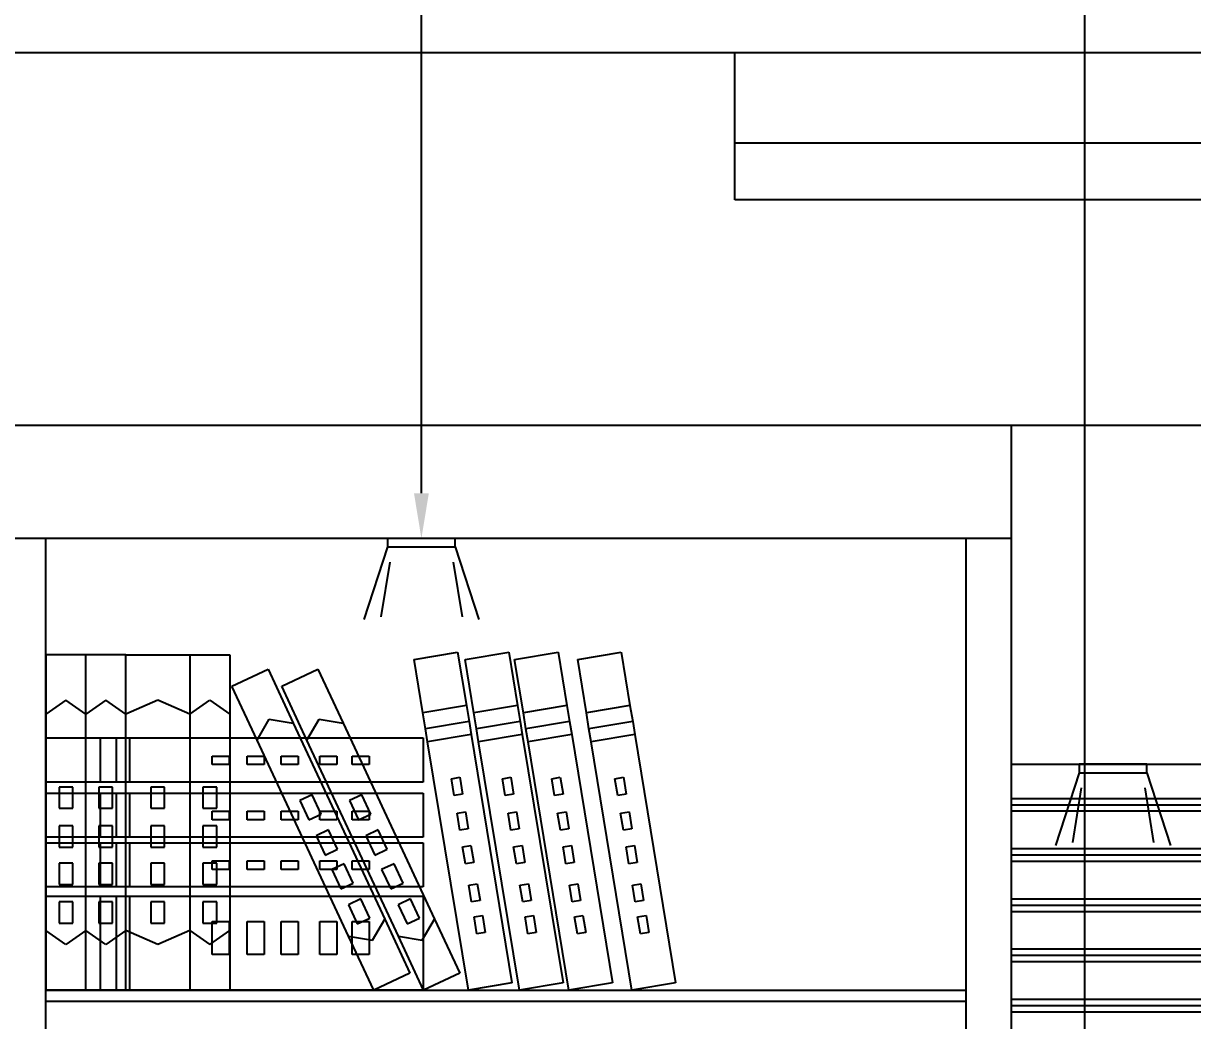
# Model space of a CAD drawing. Header units: centimetres. Extents: x 1966 to 8787, y 7398 to 12383.
# Drawn here: x 3914.3 to 4017.8, y 7823.1 to 7911.4 of the extents above; entities that cross this region are included whole.
import ezdxf
from ezdxf import colors
from ezdxf.entities.mleader import LeaderData, LeaderLine
from ezdxf.math import Vec2, Vec3

# ---------------------------------------------------------------- set-up
doc = ezdxf.new("R2010")
doc.units = ezdxf.units.CM
doc.styles.get("Standard").update_dxf_attribs({"font": 'arial.ttf', "height": 10})

# ---------------------------------------------------------------- blocks, each defined once
blk = doc.blocks.new('書03')
for p, q in [((3.54, 29.7), (0, 29.7)), ((0, 29.7), (0, 24.43)), ((7.07, 29.7), (3.54, 29.7)), ((3.54, 24.43), (3.54, 29.7)), ((7.07, 29.7), (12.75, 29.7)), ((7.07, 24.43), (7.07, 29.7)), ((12.75, 29.7), (12.75, 24.43)), ((12.75, 29.7), (16.28, 29.7)), ((16.28, 29.7), (16.28, 24.43)), ((16.47, 26.91), (19.67, 28.41)), ((19.67, 28.41), (21.9, 23.63)), ((20.88, 26.91), (24.08, 28.41)), ((24.08, 28.41), (26.31, 23.63)), ((18.7, 22.14), (16.47, 26.91)), ((23.11, 22.14), (20.88, 26.91)), ((1.77, 25.66), (0, 24.43)), ((3.54, 24.43), (1.77, 25.66)), ((5.3, 25.66), (3.54, 24.43)), ((7.07, 24.43), (5.3, 25.66)), ((9.91, 25.66), (7.07, 24.43)), ((12.75, 24.43), (9.91, 25.66)), ((12.75, 24.43), (14.52, 25.66)), ((14.52, 25.66), (16.28, 24.43)), ((0, 24.43), (0, 5.27)), ((3.54, 5.27), (3.54, 24.43)), ((7.07, 5.27), (7.07, 24.43)), ((12.75, 24.43), (12.75, 5.27)), ((16.28, 24.43), (16.28, 5.27)), ((18.7, 22.14), (19.78, 24)), ((19.78, 24), (21.9, 23.63)), ((23.11, 22.14), (24.19, 24)), ((24.19, 24), (26.31, 23.63)), ((21.9, 23.63), (30.01, 6.27)), ((26.31, 23.63), (34.41, 6.27)), ((26.8, 4.77), (18.7, 22.14)), ((31.21, 4.77), (23.11, 22.14)), ((2.37, 17.98), (1.16, 17.98)), ((1.16, 17.98), (1.16, 16.1)), ((2.37, 16.1), (2.37, 17.98)), ((5.9, 17.98), (4.69, 17.98)), ((4.69, 17.98), (4.69, 16.1)), ((5.9, 16.1), (5.9, 17.98)), ((10.51, 17.98), (9.3, 17.98)), ((9.3, 17.98), (9.3, 16.1)), ((10.51, 16.1), (10.51, 17.98)), ((15.12, 17.98), (13.9, 17.98)), ((13.9, 17.98), (13.9, 16.1)), ((15.12, 16.1), (15.12, 17.98)), ((23.57, 17.3), (22.47, 16.78)), ((22.47, 16.78), (23.27, 15.07)), ((24.37, 15.59), (23.57, 17.3)), ((27.98, 17.3), (26.88, 16.78)), ((26.88, 16.78), (27.68, 15.07)), ((28.78, 15.59), (27.98, 17.3)), ((1.16, 16.1), (2.37, 16.1)), ((4.69, 16.1), (5.9, 16.1)), ((9.3, 16.1), (10.51, 16.1)), ((13.9, 16.1), (15.12, 16.1)), ((23.27, 15.07), (24.37, 15.59)), ((27.68, 15.07), (28.78, 15.59)), ((2.37, 14.55), (1.16, 14.55)), ((1.16, 14.55), (1.16, 12.66)), ((2.37, 12.66), (2.37, 14.55)), ((5.9, 14.55), (4.69, 14.55)), ((4.69, 14.55), (4.69, 12.66)), ((5.9, 12.66), (5.9, 14.55)), ((10.51, 14.55), (9.3, 14.55)), ((9.3, 14.55), (9.3, 12.66)), ((10.51, 12.66), (10.51, 14.55)), ((15.12, 14.55), (13.9, 14.55)), ((13.9, 14.55), (13.9, 12.66)), ((15.12, 12.66), (15.12, 14.55)), ((25.03, 14.18), (23.93, 13.67)), ((23.93, 13.67), (24.72, 11.96)), ((25.82, 12.47), (25.03, 14.18)), ((29.43, 14.18), (28.33, 13.67)), ((28.33, 13.67), (29.13, 11.96)), ((30.23, 12.47), (29.43, 14.18)), ((1.16, 12.66), (2.37, 12.66)), ((4.69, 12.66), (5.9, 12.66)), ((9.3, 12.66), (10.51, 12.66)), ((13.9, 12.66), (15.12, 12.66)), ((24.72, 11.96), (25.82, 12.47)), ((29.13, 11.96), (30.23, 12.47)), ((2.37, 11.24), (1.16, 11.24)), ((1.16, 11.24), (1.16, 9.36)), ((2.37, 9.36), (2.37, 11.24)), ((5.9, 11.24), (4.69, 11.24)), ((4.69, 11.24), (4.69, 9.36)), ((5.9, 9.36), (5.9, 11.24)), ((10.51, 11.24), (9.3, 11.24)), ((9.3, 11.24), (9.3, 9.36)), ((10.51, 9.36), (10.51, 11.24)), ((15.12, 11.24), (13.9, 11.24)), ((13.9, 11.24), (13.9, 9.36)), ((15.12, 9.36), (15.12, 11.24)), ((26.42, 11.19), (25.32, 10.68)), ((25.32, 10.68), (26.12, 8.97)), ((27.22, 9.48), (26.42, 11.19)), ((30.83, 11.19), (29.73, 10.68)), ((29.73, 10.68), (30.53, 8.97)), ((31.63, 9.48), (30.83, 11.19)), ((1.16, 9.36), (2.37, 9.36)), ((4.69, 9.36), (5.9, 9.36)), ((9.3, 9.36), (10.51, 9.36)), ((13.9, 9.36), (15.12, 9.36)), ((26.12, 8.97), (27.22, 9.48)), ((30.53, 8.97), (31.63, 9.48)), ((2.37, 7.81), (1.16, 7.81)), ((1.16, 7.81), (1.16, 5.92)), ((2.37, 5.92), (2.37, 7.81)), ((5.9, 7.81), (4.69, 7.81)), ((4.69, 7.81), (4.69, 5.92)), ((5.9, 5.92), (5.9, 7.81)), ((10.51, 7.81), (9.3, 7.81)), ((9.3, 7.81), (9.3, 5.92)), ((10.51, 5.92), (10.51, 7.81)), ((15.12, 7.81), (13.9, 7.81)), ((13.9, 7.81), (13.9, 5.92)), ((15.12, 5.92), (15.12, 7.81)), ((27.88, 8.07), (26.78, 7.56)), ((26.78, 7.56), (27.57, 5.85)), ((28.67, 6.36), (27.88, 8.07)), ((32.28, 8.07), (31.18, 7.56)), ((31.18, 7.56), (31.98, 5.85)), ((33.08, 6.36), (32.28, 8.07)), ((27.57, 5.85), (28.67, 6.36)), ((28.92, 4.41), (30.01, 6.27)), ((30.01, 6.27), (32.23, 1.5)), ((31.98, 5.85), (33.08, 6.36)), ((33.33, 4.41), (34.41, 6.27)), ((34.41, 6.27), (36.64, 1.5)), ((1.77, 4.04), (0, 5.27)), ((0, 5.27), (0, 0)), ((1.16, 5.92), (2.37, 5.92)), ((3.54, 5.27), (1.77, 4.04)), ((3.54, 0), (3.54, 5.27)), ((5.3, 4.04), (3.54, 5.27)), ((4.69, 5.92), (5.9, 5.92)), ((7.07, 5.27), (5.3, 4.04)), ((7.07, 0), (7.07, 5.27)), ((9.91, 4.04), (7.07, 5.27)), ((9.3, 5.92), (10.51, 5.92)), ((12.75, 5.27), (9.91, 4.04)), ((12.75, 5.27), (14.52, 4.04)), ((12.75, 5.27), (12.75, 0)), ((13.9, 5.92), (15.12, 5.92)), ((14.52, 4.04), (16.28, 5.27)), ((16.28, 5.27), (16.28, 0)), ((29.03, 0), (26.8, 4.77)), ((26.8, 4.77), (28.92, 4.41)), ((33.44, 0), (31.21, 4.77)), ((31.21, 4.77), (33.33, 4.41)), ((32.23, 1.5), (29.03, 0)), ((36.64, 1.5), (33.44, 0)), ((0, 0), (3.54, 0)), ((3.54, 0), (7.07, 0)), ((12.75, 0), (7.07, 0)), ((16.28, 0), (12.75, 0))]:
    blk.add_line(p, q)
blk = doc.blocks.new('書04')
for p, q in [((32.6, 29.29), (36.46, 29.92)), ((33.38, 24.55), (32.6, 29.29)), ((36.46, 29.92), (37.24, 25.19)), ((37.12, 29.29), (40.98, 29.92)), ((37.9, 24.55), (37.12, 29.29)), ((40.98, 29.92), (41.76, 25.19)), ((41.5, 29.29), (45.37, 29.92)), ((42.28, 24.55), (41.5, 29.29)), ((45.37, 29.92), (46.14, 25.19)), ((47.09, 29.29), (50.95, 29.92)), ((47.86, 24.55), (47.09, 29.29)), ((50.95, 29.92), (51.72, 25.19)), ((37.24, 25.19), (33.38, 24.55)), ((37.24, 25.19), (37.47, 23.78)), ((41.76, 25.19), (37.9, 24.55)), ((41.76, 25.19), (41.99, 23.78)), ((46.14, 25.19), (42.28, 24.55)), ((46.14, 25.19), (46.37, 23.78)), ((51.72, 25.19), (47.86, 24.55)), ((51.72, 25.19), (51.96, 23.78)), ((33.61, 23.15), (33.38, 24.55)), ((38.13, 23.15), (37.9, 24.55)), ((42.51, 23.15), (42.28, 24.55)), ((48.09, 23.15), (47.86, 24.55)), ((37.47, 23.78), (33.61, 23.15)), ((33.8, 21.99), (33.61, 23.15)), ((37.47, 23.78), (37.66, 22.62)), ((41.99, 23.78), (38.13, 23.15)), ((38.32, 21.99), (38.13, 23.15)), ((41.99, 23.78), (42.18, 22.62)), ((46.37, 23.78), (42.51, 23.15)), ((42.7, 21.99), (42.51, 23.15)), ((46.37, 23.78), (46.56, 22.62)), ((51.96, 23.78), (48.09, 23.15)), ((48.28, 21.99), (48.09, 23.15)), ((51.96, 23.78), (52.15, 22.62)), ((0, 22.34), (4.8, 22.34)), ((0, 18.42), (0, 22.34)), ((4.8, 22.34), (4.8, 18.42)), ((4.8, 22.34), (6.22, 22.34)), ((6.22, 22.34), (6.22, 18.42)), ((6.22, 22.34), (7.39, 22.34)), ((7.39, 22.34), (7.39, 18.42)), ((7.39, 22.34), (33.42, 22.34)), ((33.42, 22.34), (33.42, 18.42)), ((37.66, 22.62), (33.8, 21.99)), ((37.41, 0), (33.8, 21.99)), ((37.66, 22.62), (41.27, 0.63)), ((42.18, 22.62), (38.32, 21.99)), ((41.93, 0), (38.32, 21.99)), ((42.18, 22.62), (45.79, 0.63)), ((46.56, 22.62), (42.7, 21.99)), ((46.32, 0), (42.7, 21.99)), ((46.56, 22.62), (50.18, 0.63)), ((52.15, 22.62), (48.28, 21.99)), ((51.9, 0), (48.28, 21.99)), ((52.15, 22.62), (55.76, 0.63)), ((14.71, 20.72), (16.22, 20.72)), ((14.71, 19.97), (14.71, 20.72)), ((16.22, 20.72), (16.22, 19.97)), ((17.81, 20.72), (19.32, 20.72)), ((17.81, 19.97), (17.81, 20.72)), ((19.32, 20.72), (19.32, 19.97)), ((20.83, 20.72), (22.33, 20.72)), ((20.83, 19.97), (20.83, 20.72)), ((22.33, 20.72), (22.33, 19.97)), ((24.26, 20.72), (25.77, 20.72)), ((24.26, 19.97), (24.26, 20.72)), ((25.77, 20.72), (25.77, 19.97)), ((27.11, 20.72), (28.62, 20.72)), ((27.11, 19.97), (27.11, 20.72)), ((28.62, 20.72), (28.62, 19.97)), ((16.22, 19.97), (14.71, 19.97)), ((19.32, 19.97), (17.81, 19.97)), ((22.33, 19.97), (20.83, 19.97)), ((25.77, 19.97), (24.26, 19.97)), ((28.62, 19.97), (27.11, 19.97)), ((35.91, 18.71), (36.65, 18.84)), ((36.15, 17.23), (35.91, 18.71)), ((36.65, 18.84), (36.89, 17.35)), ((40.42, 18.71), (41.17, 18.84)), ((40.67, 17.23), (40.42, 18.71)), ((41.17, 18.84), (41.41, 17.35)), ((44.81, 18.71), (45.55, 18.84)), ((45.05, 17.23), (44.81, 18.71)), ((45.55, 18.84), (45.8, 17.35)), ((50.39, 18.71), (51.14, 18.84)), ((50.64, 17.23), (50.39, 18.71)), ((51.14, 18.84), (51.38, 17.35)), ((4.8, 18.42), (0, 18.42)), ((6.22, 18.42), (4.8, 18.42)), ((7.39, 18.42), (6.22, 18.42)), ((33.42, 18.42), (7.39, 18.42)), ((0, 17.45), (4.8, 17.45)), ((0, 13.53), (0, 17.45)), ((4.8, 17.45), (4.8, 13.53)), ((4.8, 17.45), (6.22, 17.45)), ((6.22, 17.45), (6.22, 13.53)), ((6.22, 17.45), (7.39, 17.45)), ((7.39, 17.45), (7.39, 13.53)), ((7.39, 17.45), (33.42, 17.45)), ((33.42, 17.45), (33.42, 13.53)), ((36.89, 17.35), (36.15, 17.23)), ((41.41, 17.35), (40.67, 17.23)), ((45.8, 17.35), (45.05, 17.23)), ((51.38, 17.35), (50.64, 17.23)), ((14.71, 15.83), (16.22, 15.83)), ((14.71, 15.08), (14.71, 15.83)), ((16.22, 15.83), (16.22, 15.08)), ((17.81, 15.83), (19.32, 15.83)), ((17.81, 15.08), (17.81, 15.83)), ((19.32, 15.83), (19.32, 15.08)), ((20.83, 15.83), (22.33, 15.83)), ((20.83, 15.08), (20.83, 15.83)), ((22.33, 15.83), (22.33, 15.08)), ((24.26, 15.83), (25.77, 15.83)), ((24.26, 15.08), (24.26, 15.83)), ((25.77, 15.83), (25.77, 15.08)), ((27.11, 15.83), (28.62, 15.83)), ((27.11, 15.08), (27.11, 15.83)), ((28.62, 15.83), (28.62, 15.08)), ((36.41, 15.66), (37.15, 15.78)), ((36.65, 14.17), (36.41, 15.66)), ((37.15, 15.78), (37.4, 14.29)), ((40.93, 15.66), (41.67, 15.78)), ((41.17, 14.17), (40.93, 15.66)), ((41.67, 15.78), (41.91, 14.29)), ((45.31, 15.66), (46.06, 15.78)), ((45.56, 14.17), (45.31, 15.66)), ((46.06, 15.78), (46.3, 14.29)), ((50.89, 15.66), (51.64, 15.78)), ((51.14, 14.17), (50.89, 15.66)), ((51.64, 15.78), (51.88, 14.29)), ((16.22, 15.08), (14.71, 15.08)), ((19.32, 15.08), (17.81, 15.08)), ((22.33, 15.08), (20.83, 15.08)), ((25.77, 15.08), (24.26, 15.08)), ((28.62, 15.08), (27.11, 15.08)), ((4.8, 13.53), (0, 13.53)), ((6.22, 13.53), (4.8, 13.53)), ((7.39, 13.53), (6.22, 13.53)), ((33.42, 13.53), (7.39, 13.53)), ((37.4, 14.29), (36.65, 14.17)), ((41.91, 14.29), (41.17, 14.17)), ((46.3, 14.29), (45.56, 14.17)), ((51.88, 14.29), (51.14, 14.17)), ((0, 13.04), (4.8, 13.04)), ((0, 9.13), (0, 13.04)), ((4.8, 13.04), (4.8, 9.13)), ((4.8, 13.04), (6.22, 13.04)), ((6.22, 13.04), (6.22, 9.13)), ((6.22, 13.04), (7.39, 13.04)), ((7.39, 13.04), (7.39, 9.13)), ((7.39, 13.04), (33.42, 13.04)), ((33.42, 13.04), (33.42, 9.13)), ((36.9, 12.68), (37.64, 12.8)), ((37.14, 11.19), (36.9, 12.68)), ((37.64, 12.8), (37.89, 11.31)), ((41.42, 12.68), (42.16, 12.8)), ((41.66, 11.19), (41.42, 12.68)), ((42.16, 12.8), (42.4, 11.31)), ((45.8, 12.68), (46.54, 12.8)), ((46.05, 11.19), (45.8, 12.68)), ((46.54, 12.8), (46.79, 11.31)), ((51.38, 12.68), (52.13, 12.8)), ((51.63, 11.19), (51.38, 12.68)), ((52.13, 12.8), (52.37, 11.31)), ((14.71, 11.43), (16.22, 11.43)), ((14.71, 10.68), (14.71, 11.43)), ((16.22, 11.43), (16.22, 10.68)), ((17.81, 11.43), (19.32, 11.43)), ((17.81, 10.68), (17.81, 11.43)), ((19.32, 11.43), (19.32, 10.68)), ((20.83, 11.43), (22.33, 11.43)), ((20.83, 10.68), (20.83, 11.43)), ((22.33, 11.43), (22.33, 10.68)), ((24.26, 10.68), (24.26, 11.43)), ((24.26, 11.43), (25.77, 11.43)), ((25.77, 11.43), (25.77, 10.68)), ((27.11, 11.43), (28.62, 11.43)), ((27.11, 10.68), (27.11, 11.43)), ((28.62, 11.43), (28.62, 10.68)), ((16.22, 10.68), (14.71, 10.68)), ((19.32, 10.68), (17.81, 10.68)), ((22.33, 10.68), (20.83, 10.68)), ((25.77, 10.68), (24.26, 10.68)), ((28.62, 10.68), (27.11, 10.68)), ((37.89, 11.31), (37.14, 11.19)), ((42.4, 11.31), (41.66, 11.19)), ((46.79, 11.31), (46.05, 11.19)), ((52.37, 11.31), (51.63, 11.19)), ((37.45, 9.29), (38.2, 9.41)), ((38.2, 9.41), (38.44, 7.92)), ((41.97, 9.29), (42.72, 9.41)), ((42.72, 9.41), (42.96, 7.92)), ((46.36, 9.29), (47.1, 9.41)), ((47.1, 9.41), (47.35, 7.92)), ((51.94, 9.29), (52.68, 9.41)), ((52.68, 9.41), (52.93, 7.92)), ((4.8, 9.13), (0, 9.13)), ((0, 8.32), (4.8, 8.32)), ((0, 0), (0, 8.32)), ((6.22, 9.13), (4.8, 9.13)), ((4.8, 8.32), (4.8, 0)), ((4.8, 8.32), (6.22, 8.32)), ((7.39, 9.13), (6.22, 9.13)), ((6.22, 8.32), (6.22, 0)), ((6.22, 8.32), (7.39, 8.32)), ((33.42, 9.13), (7.39, 9.13)), ((7.39, 8.32), (7.39, 0)), ((7.39, 8.32), (33.42, 8.32)), ((33.42, 8.32), (33.42, 0)), ((37.7, 7.8), (37.45, 9.29)), ((42.22, 7.8), (41.97, 9.29)), ((46.6, 7.8), (46.36, 9.29)), ((52.18, 7.8), (51.94, 9.29)), ((38.44, 7.92), (37.7, 7.8)), ((42.96, 7.92), (42.22, 7.8)), ((47.35, 7.92), (46.6, 7.8)), ((52.93, 7.92), (52.18, 7.8)), ((37.92, 6.48), (38.66, 6.6)), ((38.16, 4.99), (37.92, 6.48)), ((38.66, 6.6), (38.9, 5.11)), ((42.43, 6.48), (43.18, 6.6)), ((42.68, 4.99), (42.43, 6.48)), ((43.18, 6.6), (43.42, 5.11)), ((46.82, 6.48), (47.56, 6.6)), ((47.06, 4.99), (46.82, 6.48)), ((47.56, 6.6), (47.81, 5.11)), ((52.4, 6.48), (53.15, 6.6)), ((52.65, 4.99), (52.4, 6.48)), ((53.15, 6.6), (53.39, 5.11)), ((14.71, 6.07), (16.22, 6.07)), ((14.71, 3.14), (14.71, 6.07)), ((16.22, 6.07), (16.22, 3.14)), ((17.81, 6.07), (19.32, 6.07)), ((17.81, 3.14), (17.81, 6.07)), ((19.32, 6.07), (19.32, 3.14)), ((20.83, 6.07), (22.33, 6.07)), ((20.83, 3.14), (20.83, 6.07)), ((22.33, 6.07), (22.33, 3.14)), ((24.26, 6.07), (25.77, 6.07)), ((24.26, 3.14), (24.26, 6.07)), ((25.77, 6.07), (25.77, 3.14)), ((27.11, 6.07), (28.62, 6.07)), ((27.11, 3.14), (27.11, 6.07)), ((28.62, 6.07), (28.62, 3.14)), ((38.9, 5.11), (38.16, 4.99)), ((43.42, 5.11), (42.68, 4.99)), ((47.81, 5.11), (47.06, 4.99)), ((53.39, 5.11), (52.65, 4.99)), ((16.22, 3.14), (14.71, 3.14)), ((19.32, 3.14), (17.81, 3.14)), ((22.33, 3.14), (20.83, 3.14)), ((25.77, 3.14), (24.26, 3.14)), ((28.62, 3.14), (27.11, 3.14)), ((4.8, 0), (0, 0)), ((0, -1), (0, 0)), ((6.22, 0), (4.8, 0)), ((7.39, 0), (6.22, 0)), ((33.42, 0), (7.39, 0)), ((41.27, 0.63), (37.41, 0)), ((45.79, 0.63), (41.93, 0)), ((50.18, 0.63), (46.32, 0)), ((55.76, 0.63), (51.9, 0))]:
    blk.add_line(p, q)
blk = doc.blocks.new('筒燈立面')
for p, q in [((3, 0), (-3, 0)), ((-3, 0), (-3, -0.75)), ((3, -0.75), (3, 0)), ((-3, -0.75), (-5.1, -7.19)), ((-3, -0.75), (3, -0.75)), ((3, -0.75), (5.1, -7.19)), ((-2.81, -2.09), (-3.6, -6.93)), ((2.81, -2.09), (3.6, -6.93))]:
    blk.add_line(p, q)

msp = doc.modelspace()

# ---------------------------------------------------------------- hatches: boundary and pattern name
h = msp.add_hatch()
h.set_pattern_fill('PLAST', color=256, scale=0.7)
h.set_pattern_definition([(0, (0, 1085.277), (0, 4.445), []), (0, (0, 1085.833), (0, 4.445), []), (0, (0, 1086.3885), (0, 4.445), [])])
h.paths.add_polyline_path([(4001.8, 7628.82), (4019.8, 7628.82), (4019.8, 7845.82), (4001.8, 7845.82)])
h.paths.add_polyline_path([(4261.8, 7845.82), (4243.8, 7845.82), (4243.8, 7628.82), (4261.8, 7628.82)])

# ---------------------------------------------------------------- linework, layer by layer
for p, q in [((4351.3, 7908.82), (3897.3, 7908.82)), ((3977.3, 7900.82), (3977.3, 7908.82)), ((4286.3, 7908.82), (3977.3, 7908.82)), ((4041.3, 7900.82), (3977.3, 7900.82)), ((3977.3, 7895.82), (3977.3, 7900.82)), ((4041.3, 7895.82), (3977.3, 7895.82)), ((4351.3, 7875.82), (3897.3, 7875.82)), ((4001.8, 7628.82), (4001.8, 7875.82)), ((4001.8, 7865.82), (3897.3, 7865.82)), ((3916.3, 7628.82), (3916.3, 7865.82)), ((3997.8, 7628.82), (3997.8, 7865.82)), ((4001.8, 7845.82), (4019.8, 7845.82)), ((3916.3, 7825.82), (3997.8, 7825.82)), ((3916.3, 7824.82), (3997.8, 7824.82))]:
    msp.add_line(p, q)

# ---------------------------------------------------------------- block references
for name, p in [('筒燈立面', (3949.55, 7865.82)), ('書04', (3916.3, 7825.82)), ('書03', (3916.3, 7825.82)), ('筒燈立面', (4010.8, 7845.82))]:
    msp.add_blockref(name, p)

# ---------------------------------------------------------------- leaders
ml = msp.add_multileader_mtext('Standard')
ml.set_content('', color=256)
ml.set_leader_properties()
ml.build(insert=Vec2(0, 0))
ml.multileader.update_dxf_attribs({"has_dogleg": 0})
ctx = ml.context
ctx.base_point, ctx.char_height, ctx.plane_origin = Vec3(4008.31, 7978.02), 48, Vec3(4008.31, 7778.22)
notes = []
notes.append((ctx, [(0, (1, 1, 0), (4000.31, 7978.02), (1, 0), 8, [(0, [(4008.31, 7778.22)], 0, [])])]))
ctx.mtext.insert, ctx.mtext.flow_direction = Vec3(4010.31, 8002.02), 5
ml = msp.add_multileader_mtext('Standard')
ml.set_content('', color=256)
ml.set_leader_properties()
ml.build(insert=Vec2(0, 0))
ml.multileader.update_dxf_attribs({"has_dogleg": 0})
ctx = ml.context
ctx.base_point, ctx.char_height, ctx.plane_origin = Vec3(3949.55, 7920.48), 48, Vec3(3949.55, 7865.82)
notes.append((ctx, [(0, (1, 1, 0), (3941.55, 7920.48), (1, 0), 8, [(0, [(3949.55, 7865.82)], 0, [])])]))
ctx.mtext.insert, ctx.mtext.flow_direction = Vec3(3951.55, 7944.48), 5
for ctx, leaders in notes:
    for number, flags, end, landing, length, lines in leaders:
        leader = LeaderData()
        leader.index, (leader.has_last_leader_line, leader.has_dogleg_vector, leader.attachment_direction) = number, flags
        leader.last_leader_point, leader.dogleg_vector, leader.dogleg_length = Vec3(end), Vec3(landing), length
        for number, points, colour, breaks in lines:
            line = LeaderLine()
            line.index, line.vertices, line.color, line.breaks = number, Vec3.list(points), colors.encode_raw_color(colour), breaks
            leader.lines.append(line)
        ctx.leaders.append(leader)

doc.saveas('drawing.dxf')
